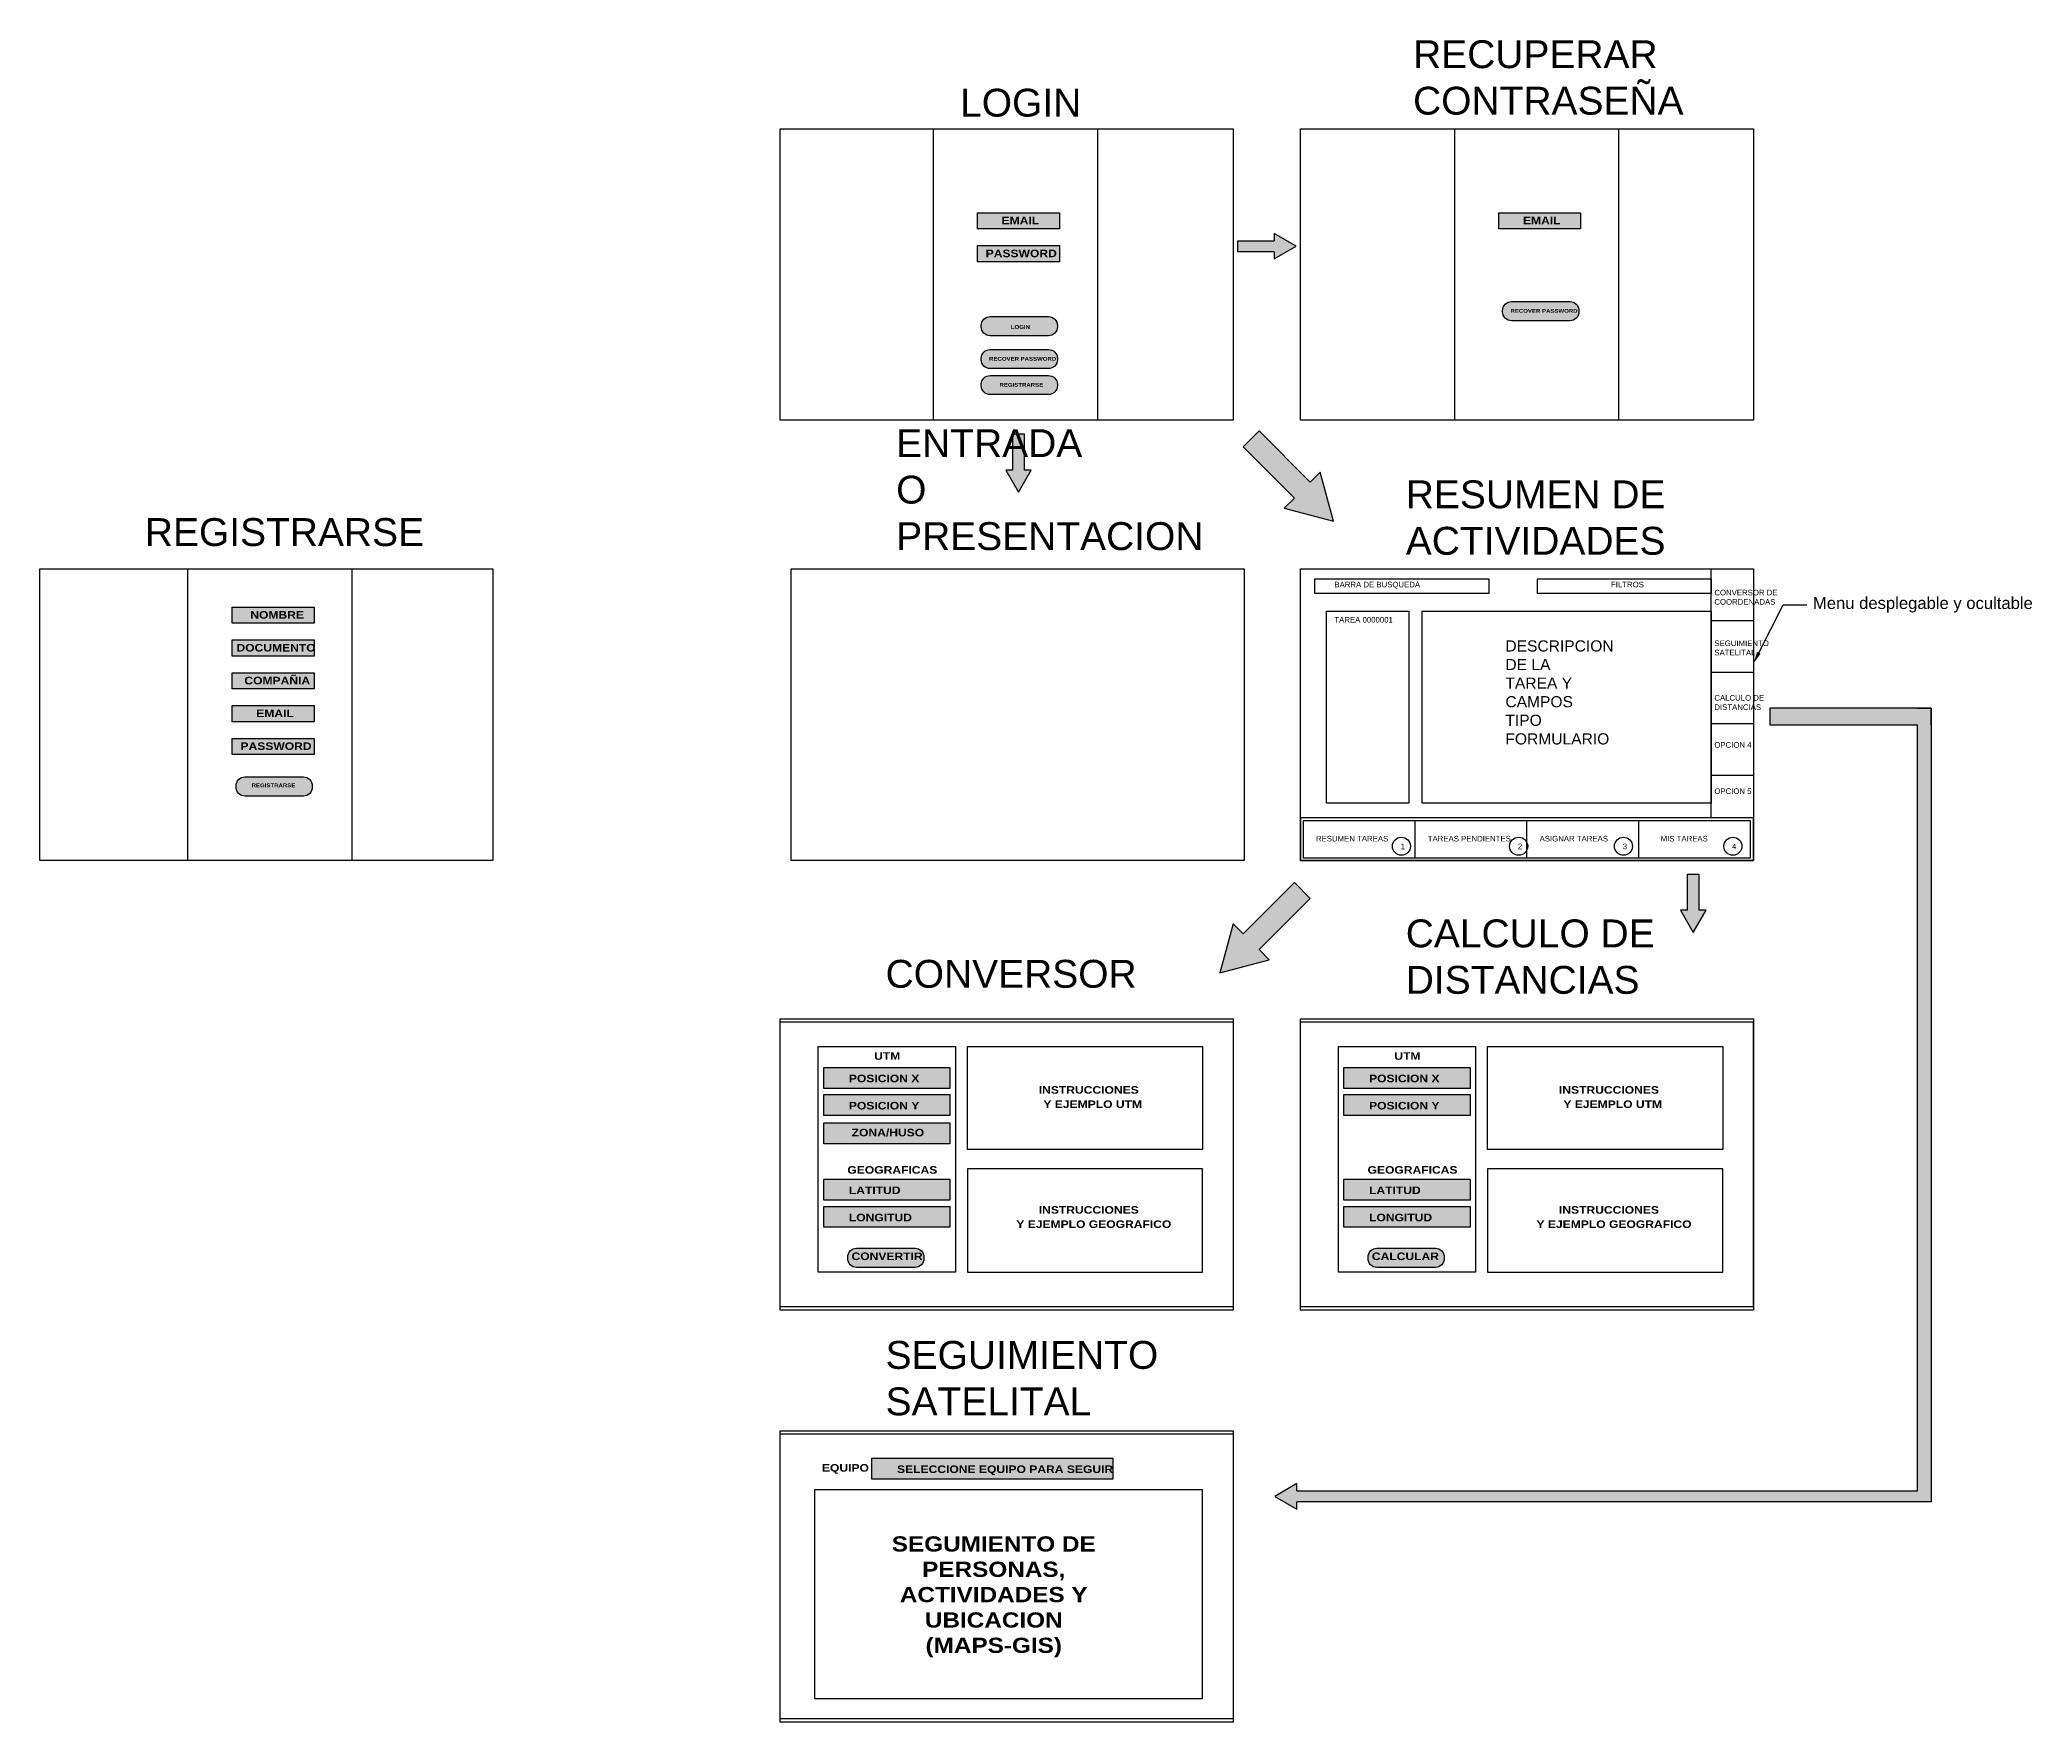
# Model space of a CAD drawing. Header units: millimetres. Extents: x -9473 to 3924, y -4938 to 6377.
import ezdxf
from ezdxf import colors
from ezdxf.entities.mleader import LeaderData, LeaderLine
from ezdxf.math import Vec2, Vec3

# ---------------------------------------------------------------- set-up
doc = ezdxf.new("R2010")
doc.units = ezdxf.units.MM
doc.styles.add('BLACK', font='')
doc.styles.get("Standard").update_dxf_attribs({"font": 'arial.ttf'})
doc.styles.get('BLACK').set_extended_font_data('Arial Black', bold=True)
picture_1 = doc.add_image_def('image1.jpg', size_in_pixel=(720, 1280))
picture_2 = doc.add_image_def('image2.jpg', size_in_pixel=(720, 1280))
picture_3 = doc.add_image_def('image3.jpg', size_in_pixel=(640, 1138))
picture_4 = doc.add_image_def('image4.jpg', size_in_pixel=(283, 178))

msp = doc.modelspace()

# ---------------------------------------------------------------- hatches: boundary and pattern name
h = msp.add_hatch(color=256)
h.dxf.hatch_style = 1
h.set_gradient(color1=(0, 0, 255), color2=(0, 255, 255), tint=1)
h.paths.add_polyline_path([(-3167, 5214), (-3167, 5105), (-2617, 5105), (-2617, 5214)])
h = msp.add_hatch(color=256)
h.dxf.hatch_style = 1
h.set_gradient(color1=(0, 0, 255), color2=(0, 255, 255), tint=1)
h.paths.add_polyline_path([(338, 5214), (338, 5105), (888, 5105), (888, 5214)])
h = msp.add_hatch(color=256)
h.dxf.hatch_style = 1
h.set_gradient(color1=(0, 0, 255), color2=(0, 255, 255), tint=1)
h.paths.add_polyline_path([(-3167, 4993), (-3167, 4884), (-2617, 4884), (-2617, 4993)])
at = {"true_color": 0x139b48}
h = msp.add_hatch(color=114, dxfattribs=at)
h.dxf.hatch_style = 1
h.paths.add_polyline_path([(-1418, 5026), (-1418, 4951), (-1174, 4951), (-1174, 4903), (-1026, 4989), (-1174, 5074), (-1174, 5026)])
h = msp.add_hatch(color=256)
h.dxf.hatch_style = 1
h.set_gradient(color1=(0, 0, 255), color2=(0, 255, 255), tint=1)
h.paths.add_polyline_path([(423, 4616, 0.414214), (363, 4557), (363, 4548, 0.414214), (423, 4488), (816, 4488, 0.414214), (876, 4548), (876, 4557, 0.414214), (816, 4616)])
h = msp.add_hatch(color=256)
h.dxf.hatch_style = 1
h.set_gradient(color1=(0, 0, 255), color2=(0, 255, 255), tint=1)
h.paths.add_polyline_path([(-3083, 4516, 0.414214), (-3143, 4456, 0.463407), (-3083, 4387), (-2690, 4387, 0.414214), (-2630, 4447, 0.463407), (-2690, 4516)])
h = msp.add_hatch(color=256)
h.dxf.hatch_style = 1
h.set_gradient(color1=(0, 0, 255), color2=(0, 255, 255), tint=1)
h.paths.add_polyline_path([(-3083, 4294, 0.414214), (-3143, 4235, 0.463407), (-3083, 4166), (-2690, 4166, 0.414214), (-2630, 4225, 0.463407), (-2690, 4294)])
h = msp.add_hatch(color=256)
h.dxf.hatch_style = 1
h.set_gradient(color1=(0, 0, 255), color2=(0, 255, 255), tint=1)
h.paths.add_polyline_path([(-3083, 4119, 0.414214), (-3143, 4060, 0.463407), (-3083, 3991), (-2690, 3991, 0.414214), (-2630, 4051, 0.463407), (-2690, 4119)])
h = msp.add_hatch(color=114, dxfattribs=at)
h.dxf.hatch_style = 1
h.paths.add_polyline_path([(-2855, 3726), (-2931, 3726), (-2931, 3483), (-2978, 3483), (-2893, 3334), (-2807, 3483), (-2855, 3483)])
h = msp.add_hatch(color=114, dxfattribs=at)
h.dxf.hatch_style = 1
h.paths.add_polyline_path([(-1275, 3747), (-1382, 3640), (-1037, 3295), (-1105, 3228), (-774, 3139), (-863, 3470), (-930, 3402)])
h = msp.add_hatch(color=256)
h.dxf.hatch_style = 1
h.set_gradient(color1=(0, 0, 255), color2=(0, 255, 255), tint=1)
h.paths.add_polyline_path([(-8179, 2562), (-8179, 2453), (-7629, 2453), (-7629, 2562)])
h = msp.add_hatch(color=256)
h.dxf.hatch_style = 1
h.set_gradient(color1=(0, 0, 255), color2=(0, 255, 255), tint=1)
h.paths.add_polyline_path([(-8179, 2341), (-8179, 2232), (-7629, 2232), (-7629, 2341)])
h = msp.add_hatch(color=256)
h.dxf.hatch_style = 1
h.set_gradient(color1=(0, 0, 255), color2=(0, 255, 255), tint=1)
h.paths.add_polyline_path([(-8179, 2120), (-8179, 2011), (-7629, 2011), (-7629, 2120)])
h = msp.add_hatch(color=256)
h.dxf.hatch_style = 1
h.set_gradient(color1=(0, 0, 255), color2=(0, 255, 255), tint=1)
h.paths.add_polyline_path([(-8179, 1900), (-8179, 1791), (-7629, 1791), (-7629, 1900)])
h = msp.add_hatch(color=114, dxfattribs=at)
h.dxf.hatch_style = 1
h.paths.add_polyline_path([(3246, 1881), (2161, 1881), (2161, 1769), (3153, 1769), (3153, -3381), (-1020, -3381), (-1020, -3333), (-1168, -3419), (-1020, -3505), (-1020, -3457), (3246, -3457), (3246, -3381)])
h = msp.add_hatch(color=256)
h.dxf.hatch_style = 1
h.set_gradient(color1=(0, 0, 255), color2=(0, 255, 255), tint=1)
h.paths.add_polyline_path([(-8179, 1679), (-8179, 1570), (-7629, 1570), (-7629, 1679)])
h = msp.add_hatch(color=256)
h.dxf.hatch_style = 1
h.set_gradient(color1=(0, 0, 255), color2=(0, 255, 255), tint=1)
h.paths.add_polyline_path([(-8094, 1420, 0.414214), (-8154, 1360, 0.463407), (-8094, 1291), (-7701, 1291, 0.414214), (-7641, 1351, 0.463407), (-7701, 1420)])
h = msp.add_hatch(color=114, dxfattribs=at)
h.dxf.hatch_style = 1
h.paths.add_polyline_path([(-930, 602), (-1037, 709), (-1382, 365), (-1449, 432), (-1538, 102), (-1207, 190), (-1275, 258)])
h = msp.add_hatch(color=114, dxfattribs=at)
h.dxf.hatch_style = 1
h.paths.add_polyline_path([(1683, 766), (1607, 766), (1607, 523), (1560, 523), (1645, 374), (1731, 523), (1683, 523)])
at = {"true_color": 0xc7c8ca}
h = msp.add_hatch(color=9, dxfattribs=at)
h.dxf.hatch_style = 1
h.paths.add_polyline_path([(-3354, -675), (-3354, -534), (-4202, -534), (-4202, -675)])
h = msp.add_hatch(color=9, dxfattribs=at)
h.dxf.hatch_style = 1
h.paths.add_polyline_path([(144, -675), (144, -534), (-704, -534), (-704, -675)])
h = msp.add_hatch(color=9, dxfattribs=at)
h.dxf.hatch_style = 1
h.paths.add_polyline_path([(-3354, -858), (-3354, -717), (-4202, -717), (-4202, -858)])
h = msp.add_hatch(color=9, dxfattribs=at)
h.dxf.hatch_style = 1
h.paths.add_polyline_path([(144, -858), (144, -717), (-704, -717), (-704, -858)])
h = msp.add_hatch(color=9, dxfattribs=at)
h.dxf.hatch_style = 1
h.paths.add_polyline_path([(-3354, -1048), (-3354, -908), (-4202, -908), (-4202, -1048)])
h = msp.add_hatch(color=9, dxfattribs=at)
h.dxf.hatch_style = 1
h.paths.add_polyline_path([(-3354, -1426), (-3354, -1286), (-4202, -1286), (-4202, -1426)])
h = msp.add_hatch(color=9, dxfattribs=at)
h.dxf.hatch_style = 1
h.paths.add_polyline_path([(144, -1426), (144, -1286), (-704, -1286), (-704, -1426)])
h = msp.add_hatch(color=9, dxfattribs=at)
h.dxf.hatch_style = 1
h.paths.add_polyline_path([(-3354, -1609), (-3354, -1469), (-4202, -1469), (-4202, -1609)])
h = msp.add_hatch(color=9, dxfattribs=at)
h.dxf.hatch_style = 1
h.paths.add_polyline_path([(144, -1609), (144, -1469), (-704, -1469), (-704, -1609)])
h = msp.add_hatch(color=256)
h.dxf.hatch_style = 1
h.set_gradient(color1=(0, 0, 255), color2=(0, 255, 255), tint=1)
h.paths.add_polyline_path([(-3981, -1750, 0.436764), (-4041, -1815, 0.436764), (-3981, -1879), (-3588, -1879, 0.436764), (-3528, -1815, 0.436764), (-3588, -1750)])
h = msp.add_hatch(color=256)
h.dxf.hatch_style = 1
h.set_gradient(color1=(0, 0, 255), color2=(0, 255, 255), tint=1)
h.paths.add_polyline_path([(-482, -1750, 0.436764), (-542, -1815, 0.436764), (-482, -1879), (-89, -1879, 0.436764), (-29, -1815, 0.436764), (-89, -1750)])
h = msp.add_hatch(color=9, dxfattribs=at)
h.dxf.hatch_style = 1
h.paths.add_polyline_path([(-2258, -3303), (-2258, -3163), (-3878, -3163), (-3878, -3303)])

# ---------------------------------------------------------------- linework, layer by layer
for p, q in [((1766, 2471), (2050, 2471)), ((1766, 2125), (2050, 2125)), ((1766, 1778), (2050, 1778)), ((1766, 1432), (2050, 1432))]:
    msp.add_line(p, q)
for points in [[(-4494, 5778), (-1448, 5778), (-1448, 3818), (-4494, 3818)], [(-996, 5778), (2050, 5778), (2050, 3818), (-996, 3818)], [(-3167, 5214), (-2617, 5214), (-2617, 5105), (-3167, 5105)], [(338, 5214), (888, 5214), (888, 5105), (338, 5105)], [(-3167, 4993), (-2617, 4993), (-2617, 4884), (-3167, 4884)], [(-9473, 2818), (-6428, 2818), (-6428, 858), (-9473, 858)], [(-4421, 2818), (-1375, 2818), (-1375, 858), (-4421, 858)], [(-996, 2818), (2050, 2818), (2050, 858), (-996, 858)], [(2050, 1144), (1766, 1144), (1766, 2818), (2050, 2818)], [(-899, 2752), (270, 2752), (270, 2654), (-899, 2654)], [(597, 2752), (1766, 2752), (1766, 2654), (597, 2654)], [(-8179, 2562), (-7629, 2562), (-7629, 2453), (-8179, 2453)], [(-822, 2535), (-268, 2535), (-268, 1244), (-822, 1244)], [(-178, 2535), (1766, 2535), (1766, 1244), (-178, 1244)], [(-8179, 2341), (-7629, 2341), (-7629, 2232), (-8179, 2232)], [(-8179, 2120), (-7629, 2120), (-7629, 2011), (-8179, 2011)], [(-8179, 1900), (-7629, 1900), (-7629, 1791), (-8179, 1791)], [(-8179, 1679), (-7629, 1679), (-7629, 1570), (-8179, 1570)], [(-996, 858), (2050, 858), (2050, 1144), (-996, 1144)], [(-977, 876), (2031, 876), (2031, 1125), (-977, 1125)], [(-4494, -207), (-1448, -207), (-1448, -2167), (-4494, -2167)], [(-996, -207), (2050, -207), (2050, -2167), (-996, -2167)], [(-4239, -393), (-3317, -393), (-3317, -1911), (-4239, -1911)], [(-3236, -393), (-1655, -393), (-1655, -1087), (-3236, -1087)], [(-741, -393), (181, -393), (181, -1911), (-741, -1911)], [(262, -393), (1843, -393), (1843, -1087), (262, -1087)], [(-4202, -534), (-3354, -534), (-3354, -675), (-4202, -675)], [(-704, -534), (144, -534), (144, -675), (-704, -675)], [(-4202, -717), (-3354, -717), (-3354, -858), (-4202, -858)], [(-704, -717), (144, -717), (144, -858), (-704, -858)], [(-4202, -908), (-3354, -908), (-3354, -1048), (-4202, -1048)], [(-4202, -1286), (-3354, -1286), (-3354, -1426), (-4202, -1426)], [(-3236, -1911), (-1655, -1911), (-1655, -1217), (-3236, -1217)], [(-704, -1286), (144, -1286), (144, -1426), (-704, -1426)], [(262, -1911), (1843, -1911), (1843, -1217), (262, -1217)], [(-4202, -1469), (-3354, -1469), (-3354, -1609), (-4202, -1609)], [(-704, -1469), (144, -1469), (144, -1609), (-704, -1609)], [(-4494, -2978), (-1448, -2978), (-1448, -4938), (-4494, -4938)], [(-3878, -3163), (-2258, -3163), (-2258, -3303), (-3878, -3303)], [(-4265, -4779), (-1655, -4779), (-1655, -3375), (-4265, -3375)]]:
    msp.add_lwpolyline(points, close=True)
for points in [[(-1174, 4951), (-1418, 4951), (-1418, 5026), (-1174, 5026)], [(-1174, 4951), (-1174, 4903), (-1026, 4989), (-1174, 5074), (-1174, 5026)], [(-2931, 3483), (-2931, 3726), (-2855, 3726), (-2855, 3483)], [(-1037, 3295), (-1382, 3640), (-1275, 3747), (-930, 3402)], [(-2931, 3483), (-2978, 3483), (-2893, 3334), (-2807, 3483), (-2855, 3483)], [(-1037, 3295), (-1105, 3228), (-774, 3139), (-863, 3470), (-930, 3402)], [(3246, 1769), (3246, 1881), (2161, 1881), (2161, 1769), (3153, 1769)], [(3153, 1881), (3246, 1881), (3246, -3381)], [(3153, -3381), (3153, 1769)], [(-225, 876), (-225, 1125)], [(527, 876), (527, 1125)], [(1279, 876), (1279, 1125)], [(-1382, 365), (-1037, 709), (-930, 602), (-1275, 258)], [(1607, 523), (1607, 766), (1683, 766), (1683, 523)], [(-1382, 365), (-1449, 432), (-1538, 102), (-1207, 190), (-1275, 258)], [(1607, 523), (1560, 523), (1645, 374), (1731, 523), (1683, 523)], [(-1020, -3381), (-1020, -3333), (-1168, -3419), (-1020, -3505), (-1020, -3457)], [(-1020, -3381), (3153, -3381)], [(3246, -3381), (3246, -3457), (-1020, -3457)]]:
    msp.add_lwpolyline(points)
for points in [[(423, 4616), (816, 4616, -0.414214), (876, 4557), (876, 4548, -0.414214), (816, 4488), (423, 4488, -0.414214), (363, 4548), (363, 4557, -0.414214)], [(-3083, 4516), (-2690, 4516, -0.414214), (-2630, 4456), (-2630, 4447, -0.414214), (-2690, 4387), (-3083, 4387, -0.414214), (-3143, 4447), (-3143, 4456, -0.414214)], [(-3083, 4294), (-2690, 4294, -0.414214), (-2630, 4235), (-2630, 4225, -0.414214), (-2690, 4166), (-3083, 4166, -0.414214), (-3143, 4225), (-3143, 4235, -0.414214)], [(-3083, 4119), (-2690, 4119, -0.414214), (-2630, 4060), (-2630, 4051, -0.414214), (-2690, 3991), (-3083, 3991, -0.414214), (-3143, 4051), (-3143, 4060, -0.414214)], [(-8094, 1420), (-7701, 1420, -0.414214), (-7641, 1360), (-7641, 1351, -0.414214), (-7701, 1291), (-8094, 1291, -0.414214), (-8154, 1351), (-8154, 1360, -0.414214)], [(-3981, -1750), (-3588, -1750, -0.414214), (-3528, -1810), (-3528, -1819, -0.414214), (-3588, -1879), (-3981, -1879, -0.414214), (-4041, -1819), (-4041, -1810, -0.414214)], [(-482, -1750), (-89, -1750, -0.414214), (-29, -1810), (-29, -1819, -0.414214), (-89, -1879), (-482, -1879, -0.414214), (-542, -1819), (-542, -1810, -0.414214)]]:
    msp.add_lwpolyline(points, format="xyb", close=True)
for centre in [(-317, 953), (471, 953), (1176, 953), (1912, 953)]:
    msp.add_circle(centre, 60.7)

# ---------------------------------------------------------------- texts
at = {"style": 'BLACK'}
for s, height, p in [('EMAIL', 50.8, (-3006, 5136)), ('EMAIL', 50.8, (500, 5136)), ('PASSWORD', 50.8, (-3113, 4915)), ('RECOVER PASSWORD', 25.4, (416, 4541)), ('LOGIN', 25.4, (-2944, 4433)), ('RECOVER PASSWORD', 25.4, (-3090, 4219)), ('REGISTRARSE', 25.4, (-3020, 4044)), ('NOMBRE', 50.8, (-8058, 2484)), ('DOCUMENTO', 50.8, (-8151, 2263)), ('COMPAÑIA', 50.8, (-8098, 2042)), ('EMAIL', 50.8, (-8018, 1822)), ('PASSWORD', 50.8, (-8124, 1601)), ('REGISTRARSE', 25.4, (-8049, 1350)), ('POSICION X', 50.8, (-4033, -634)), ('INSTRUCCIONES ', 50.81, (-2756, -711)), ('POSICION X', 50.8, (-535, -634)), ('INSTRUCCIONES ', 50.81, (742, -711)), ('POSICION Y', 50.8, (-4033, -817)), ('Y EJEMPLO UTM', 50.81, (-2725, -807)), ('POSICION Y', 50.8, (-535, -817)), ('Y EJEMPLO UTM', 50.81, (772, -807)), ('ZONA/HUSO', 50.8, (-4014, -998)), ('LATITUD', 50.8, (-4033, -1386)), ('LATITUD', 50.8, (-535, -1386)), ('INSTRUCCIONES ', 50.81, (-2756, -1518)), ('INSTRUCCIONES ', 50.81, (742, -1518)), ('LONGITUD', 50.8, (-4033, -1569)), ('Y EJEMPLO GEOGRAFICO', 50.81, (-2907, -1614)), ('LONGITUD', 50.8, (-535, -1569)), ('Y EJEMPLO GEOGRAFICO', 50.81, (591, -1614)), ('CONVERTIR', 50.8, (-4015, -1830)), ('CALCULAR', 50.8, (-516, -1830)), ('SELECCIONE EQUIPO PARA SEGUIR', 50.81, (-3709, -3262))]:
    msp.add_text(s, height=height, dxfattribs=at).set_placement(p)
at = {"color": 5, "style": 'BLACK'}
for s, height, p in [('UTM', 50.8, (-3863, -483)), ('UTM', 50.8, (-365, -483)), ('GEOGRAFICAS', 50.81, (-4043, -1249)), ('GEOGRAFICAS', 50.81, (-545, -1249)), ('EQUIPO', 50.8, (-4214, -3253))]:
    msp.add_text(s, height=height, dxfattribs=at).set_placement(p)
at = {"attachment_point": 1}
for s, width, insert, char_height in [('RECUPERAR CONTRASEÑA', 576.24, (-239, 6374), 187.5), ('LOGIN', 576.24, (-3285, 6048), 187.5), ('ENTRADA O PRESENTACION', 576.24, (-3715, 3758), 187.5), ('RESUMEN DE ACTIVIDADES', 2776.99, (-288, 3414), 187.5), ('REGISTRARSE', 576.24, (-8767, 3160), 187.5), ('BARRA DE BUSQUEDA', 576.24, (-768, 2732), 37.5), ('FILTROS', 576.24, (1092, 2732), 37.5), ('CONVERSOR DE COORDENADAS', 576.24, (1787, 2678), 37.5), ('TAREA 0000001', 576.24, (-768, 2495), 37.5), ('DESCRIPCION DE LA TAREA Y CAMPOS TIPO FORMULARIO', 576.24, (382, 2338), 75), ('SEGUIMIENTO SATELITAL', 576.24, (1787, 2337), 37.5), ('CALCULO DE DISTANCIAS', 576.24, (1787, 1970), 37.5), ('OPCION 4', 576.24, (1787, 1654), 37.5), ('OPCION 5', 576.24, (1787, 1342), 37.5), ('RESUMEN TAREAS', 576.24, (-892, 1023), 37.5), ('1', 576.24, (-323, 971), 37.5), ('TAREAS PENDIENTES', 576.24, (-140, 1023), 37.5), ('2', 576.24, (466, 971), 37.5), ('ASIGNAR TAREAS', 576.24, (612, 1023), 37.5), ('3', 576.24, (1171, 971), 37.5), ('MIS TAREAS', 576.24, (1426, 1023), 37.5), ('4', 576.24, (1906, 971), 37.5), ('CALCULO DE DISTANCIAS', 2776.99, (-288, 461), 187.5), ('CONVERSOR', 2776.99, (-3786, 189), 187.5), ('SEGUIMIENTO SATELITAL', 2776.99, (-3786, -2374), 187.5)]:
    msp.add_mtext_dynamic_manual_height_columns(s, width=width, gutter_width=12.5, heights=[0], dxfattribs=dict(at, insert=insert, char_height=char_height))
at = {"insert": (-3876, -3688), "char_height": 102.24, "attachment_point": 1, "style": 'BLACK'}
msp.add_mtext_dynamic_manual_height_columns('\\pxqc;SEGUMIENTO DE PERSONAS, ACTIVIDADES Y UBICACION\\P(MAPS-GIS)', width=1634.5, gutter_width=2045, heights=[0], dxfattribs=at)

# ---------------------------------------------------------------- pictures from other files: only their frames are drawn
image = msp.add_image(picture_1, insert=(-3463, 3818), size_in_units=(1102, 1960), dxfattribs=dict(fade=36))
image.dxf.flags = 7
image = msp.add_image(picture_2, insert=(41, 3818), size_in_units=(1102, 1960), rotation=0, dxfattribs=dict(fade=40))
image.dxf.flags = 7
image = msp.add_image(picture_3, insert=(-8478, 858), size_in_units=(1102, 1960), dxfattribs=dict(fade=27))
image.dxf.flags = 7
image = msp.add_image(picture_4, insert=(-4494, -2144), size_in_units=(3045, 1916), dxfattribs=dict(fade=48))
image.dxf.flags = 7
image = msp.add_image(picture_4, insert=(-996, -2144), size_in_units=(3045, 1916), dxfattribs=dict(fade=48))
image.dxf.flags = 7
image = msp.add_image(picture_4, insert=(-4494, -4915), size_in_units=(3045, 1916), dxfattribs=dict(fade=48))
image.dxf.flags = 7

# ---------------------------------------------------------------- leaders
ml = msp.add_multileader_mtext('Standard')
ml.set_content('Menu desplegable y ocultable', color=256)
ml.set_leader_properties()
ml.build(insert=Vec2(0, 0))
ml.multileader.update_dxf_attribs({"arrow_head_size": 80})
ctx = ml.context
ctx.base_point, ctx.char_height, ctx.arrow_head_size, ctx.landing_gap_size, ctx.plane_origin = Vec3(2410, 2577), 80, 80, 40, Vec3(2050, 2183)
notes = []
notes.append((ctx, [(0, (1, 1, 0), (2250, 2577), (1, 0), 160, [(0, [(2050, 2183)], 0, [])])]))
ctx.mtext.insert, ctx.mtext.flow_direction = Vec3(2450, 2629), 5
for ctx, leaders in notes:
    for number, flags, end, landing, length, lines in leaders:
        leader = LeaderData()
        leader.index, (leader.has_last_leader_line, leader.has_dogleg_vector, leader.attachment_direction) = number, flags
        leader.last_leader_point, leader.dogleg_vector, leader.dogleg_length = Vec3(end), Vec3(landing), length
        for number, points, colour, breaks in lines:
            line = LeaderLine()
            line.index, line.vertices, line.color, line.breaks = number, Vec3.list(points), colors.encode_raw_color(colour), breaks
            leader.lines.append(line)
        ctx.leaders.append(leader)

doc.saveas('drawing.dxf')
